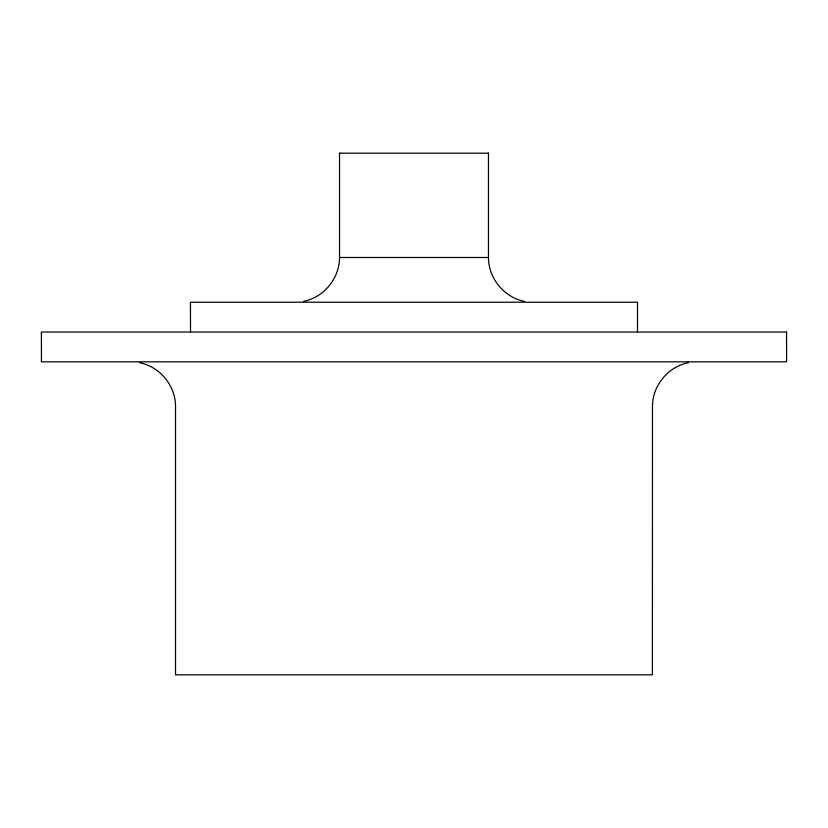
<?xml version="1.0" encoding="UTF-8"?>
<svg xmlns="http://www.w3.org/2000/svg" width="828" height="828" viewBox="0 0 828 828"><rect width="100%" height="100%" fill="white"/><g stroke="black" fill="none" stroke-linecap="round" stroke-linejoin="round"><path stroke-width="1.24" d="M637.488 332.028L637.529 302.22L190.44 302.22L190.512 332.028M303.493 301.361C323.924 297.449 339.552 278.26 339.542 257.508L339.542 153.18M688.451 362.695C668.061 366.607 652.319 385.786 652.464 406.548L652.412 674.82L175.536 674.82L175.536 406.548C175.681 385.786 159.939 366.607 139.549 362.695M339.48 153.18L488.52 153.18M339.48 257.508L488.52 257.508M524.507 301.361C504.076 297.449 488.448 278.26 488.458 257.508L488.458 153.18M786.6 332.028L41.4 332.028L41.441 361.836L786.6 361.836L786.559 332.028"/></g></svg>
